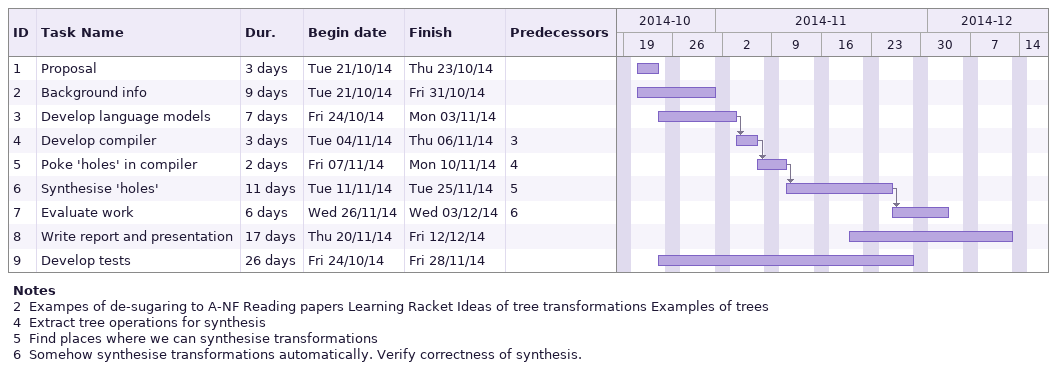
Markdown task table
| ID | Task | Duration | Start | Finish | Predecessors |
|---|---|---|---|---|---|
| 1 | Proposal | 3d | 2014-10-21 | 2014-10-23 |  |
| 2 | Background info | 9d | 2014-10-21 | 2014-10-31 |  |
| 3 | Develop language models | 7d | 2014-10-24 | 2014-11-03 |  |
| 4 | Develop compiler | 3d | 2014-11-04 | 2014-11-06 | 3 |
| 5 | Poke 'holes' in compiler | 2d | 2014-11-07 | 2014-11-10 | 4 |
| 6 | Synthesise 'holes' | 11d | 2014-11-11 | 2014-11-25 | 5 |
| 7 | Evaluate work | 6d | 2014-11-26 | 2014-12-03 | 6 |
| 8 | Write report and presentation | 17d | 2014-11-20 | 2014-12-12 |  |
| 9 | Develop tests | 26d | 2014-10-24 | 2014-11-28 |  |

Notes
- 2: Exampes of de-sugaring to A-NF Reading papers Learning Racket Ideas of tree transformations Examples of trees
- 4: Extract tree operations for synthesis
- 5: Find places where we can synthesise transformations
- 6: Somehow synthesise transformations automatically. Verify correctness of synthesis.
